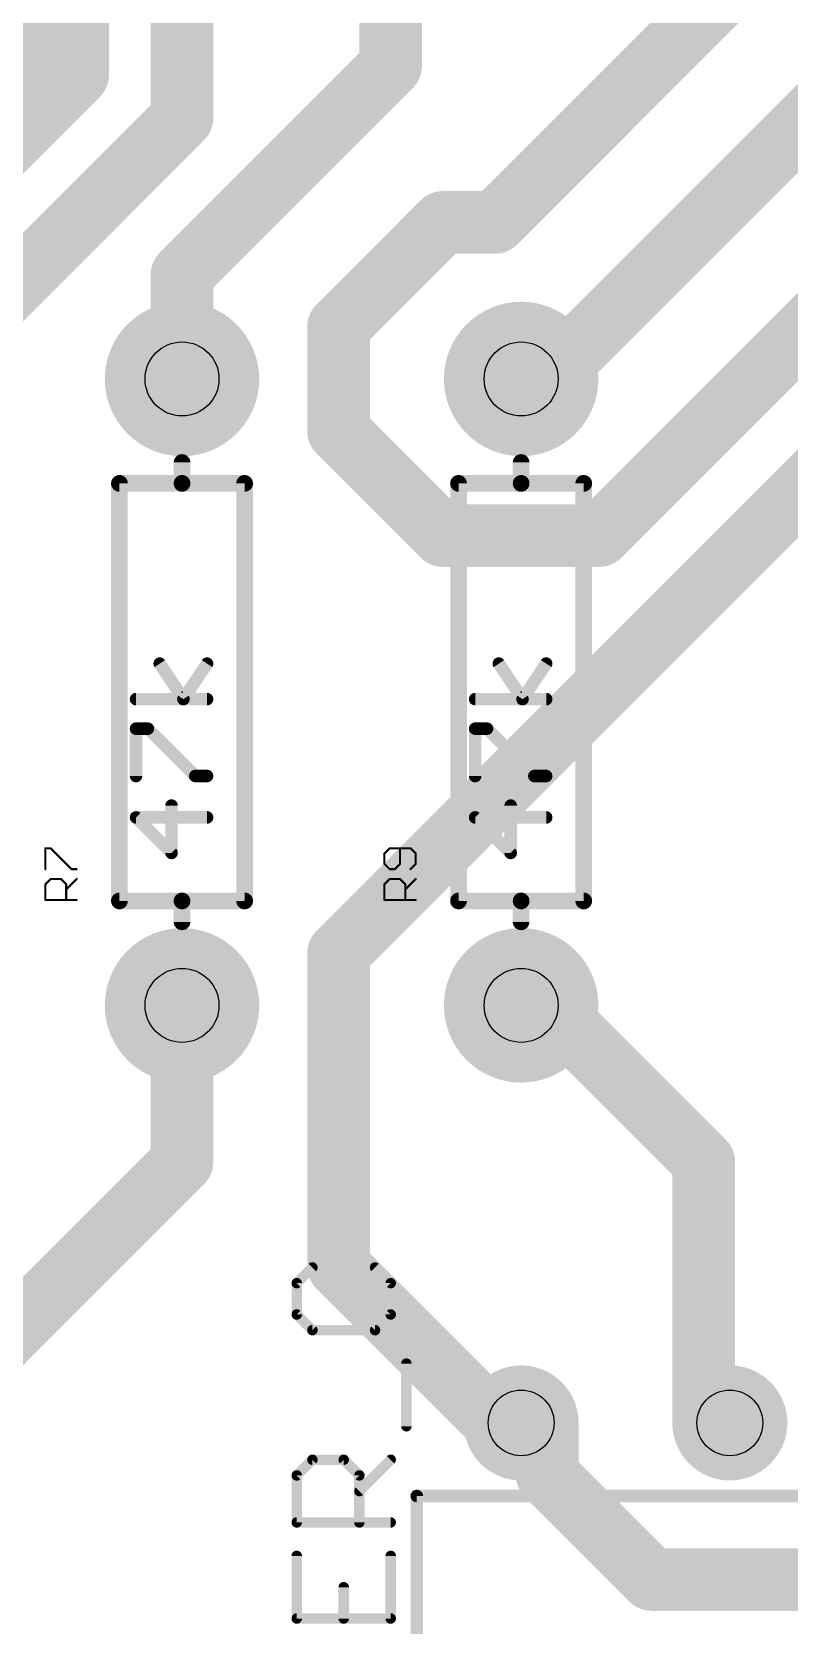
# Model space of a CAD drawing. Extents: x 0 to 88.9, y -10.5 to 54.6.
# Drawn here: x 49.61 to 58.82, y 24.85 to 44.23 of the extents above; entities that cross this region are included whole.
import ezdxf

# ---------------------------------------------------------------- set-up
doc = ezdxf.new("R2010")
doc.units = 0
for name, color, linetype in [('16', 175, 'CONTINUOUS'), ('17', 82, 'CONTINUOUS'), ('21', 253, 'CONTINUOUS'), ('23', 7, 'CONTINUOUS'), ('25', 253, 'CONTINUOUS'), ('44', 253, 'CONTINUOUS')]:
    doc.layers.add(name, color=color, linetype=linetype)

# ---------------------------------------------------------------- blocks, each defined once
blk = doc.blocks.new('ROUNDP')
at = {"const_width": 0.5}
blk.add_lwpolyline([(0, -0.25, 1), (0, 0.25, 1), (0, -0.25)], format="xyb", dxfattribs=at)

msp = doc.modelspace()

# ---------------------------------------------------------------- linework, layer by layer
at = {"layer": '16', "const_width": 0.762}
for points in [[(51.435, 43.18), (51.435, 49.53)], [(53.975, 49.53), (53.975, 43.815)], [(55.245, 41.91), (62.865, 49.53)], [(50.165, 47.3357), (50.165, 43.7061)], [(62.23, 46.355), (55.88, 40.005)], [(46.355, 44.196), (50.165, 44.196)], [(53.975, 43.815), (51.435, 41.275)], [(50.165, 43.7061), (48.1756, 41.7167)], [(46.355, 43.434), (49.8929, 43.434)], [(48.895, 40.64), (51.435, 43.18)], [(53.34, 33.02), (62.865, 42.545)], [(60.96, 42.545), (56.515, 38.1)], [(53.34, 40.64), (54.61, 41.91)], [(54.61, 41.91), (55.245, 41.91)], [(51.435, 41.275), (51.435, 40.005)], [(53.34, 39.37), (53.34, 40.64)], [(55.88, 40.005), (55.5625, 40.005)], [(54.61, 38.1), (53.34, 39.37)], [(56.515, 38.1), (54.61, 38.1)], [(53.34, 29.21), (53.34, 33.02)], [(51.435, 32.385), (51.435, 30.48)], [(55.88, 32.385), (55.5625, 32.385)], [(55.88, 32.385), (57.785, 30.48)], [(51.435, 30.48), (48.26, 27.305)], [(57.785, 30.48), (57.785, 27.305)], [(55.245, 27.305), (53.34, 29.21)], [(55.245, 27.305), (55.5625, 27.305)], [(55.88, 27.305), (55.5625, 27.305)], [(55.88, 26.67), (55.88, 27.305)], [(57.785, 27.305), (58.1025, 27.305)], [(57.15, 25.4), (55.88, 26.67)], [(69.215, 25.4), (57.15, 25.4)]]:
    msp.add_lwpolyline(points, dxfattribs=at)
at = {"layer": '16', "const_width": 0.381}
for points in [[(50.165, 44.0055, 1), (50.165, 44.3865)], [(54.1097, 43.6803, 1), (53.8403, 43.9497)], [(50.2997, 43.5713, 1), (50.0303, 43.8408)], [(53.7845, 43.815, 1), (54.1655, 43.815)], [(49.8929, 43.2435, 1), (49.8929, 43.6245)], [(49.9745, 43.7061, 1), (50.3555, 43.7061)], [(51.5697, 43.0453, 1), (51.3003, 43.3147)], [(51.2445, 43.18, 1), (51.6255, 43.18)], [(54.61, 42.1005, 1), (54.61, 41.7195)], [(54.7447, 41.7753, 1), (54.4753, 42.0447)], [(55.245, 41.7195, 1), (55.245, 42.1005)], [(55.1103, 42.0447, 1), (55.3797, 41.7753)], [(51.6255, 41.275, 1), (51.2445, 41.275)], [(51.3003, 41.4097, 1), (51.5697, 41.1403)], [(53.5305, 40.64, 1), (53.1495, 40.64)], [(53.2053, 40.7747, 1), (53.4747, 40.5053)], [(55.5625, 40.1955, 1), (55.5625, 39.8145)], [(55.7453, 40.1397, 1), (56.0147, 39.8703)], [(55.88, 39.8145, 1), (55.88, 40.1955)], [(51.2445, 40.005, 1), (51.6255, 40.005)], [(53.4747, 39.5047, 1), (53.2053, 39.2353)], [(53.1495, 39.37, 1), (53.5305, 39.37)], [(54.61, 38.2905, 1), (54.61, 37.9095)], [(54.4753, 37.9653, 1), (54.7447, 38.2347)], [(56.3803, 38.2347, 1), (56.6497, 37.9653)], [(56.515, 37.9095, 1), (56.515, 38.2905)], [(53.5305, 33.02, 1), (53.1495, 33.02)], [(53.2053, 33.1547, 1), (53.4747, 32.8853)], [(51.6255, 32.385, 1), (51.2445, 32.385)], [(55.5625, 32.5755, 1), (55.5625, 32.1945)], [(56.0147, 32.5197, 1), (55.7453, 32.2503)], [(55.88, 32.1945, 1), (55.88, 32.5755)], [(51.5697, 30.3453, 1), (51.3003, 30.6147)], [(57.9755, 30.48, 1), (57.5945, 30.48)], [(51.2445, 30.48, 1), (51.6255, 30.48)], [(57.6503, 30.3453, 1), (57.9197, 30.6147)], [(53.4747, 29.3447, 1), (53.2053, 29.0753)], [(53.1495, 29.21, 1), (53.5305, 29.21)], [(55.245, 27.4955, 1), (55.245, 27.1145)], [(55.1103, 27.1703, 1), (55.3797, 27.4397)], [(55.5625, 27.4955, 1), (55.5625, 27.1145)], [(55.5625, 27.1145, 1), (55.5625, 27.4955)], [(56.0705, 27.305, 1), (55.6895, 27.305)], [(55.88, 27.1145, 1), (55.88, 27.4955)], [(57.785, 27.4955, 1), (57.785, 27.1145)], [(58.1025, 27.1145, 1), (58.1025, 27.4955)], [(57.5945, 27.305, 1), (57.9755, 27.305)], [(56.0147, 26.8047, 1), (55.7453, 26.5353)], [(55.6895, 26.67, 1), (56.0705, 26.67)], [(57.15, 25.5905, 1), (57.15, 25.2095)], [(57.0153, 25.2653, 1), (57.2847, 25.5347)]]:
    msp.add_lwpolyline(points, format="xyb", dxfattribs=at)
at = {"layer": '21'}
for points, const_width in [([(51.435, 38.735), (51.435, 38.989)], 0.2032), ([(55.5625, 38.735), (55.5625, 38.989)], 0.2032), ([(50.673, 33.655), (50.673, 38.735)], 0.2032), ([(50.673, 38.735), (51.435, 38.735)], 0.2032), ([(51.435, 38.735), (52.197, 38.735)], 0.2032), ([(52.197, 38.735), (52.197, 33.655)], 0.2032), ([(54.8005, 33.655), (54.8005, 38.735)], 0.2032), ([(54.8005, 38.735), (55.5625, 38.735)], 0.2032), ([(55.5625, 38.735), (56.3245, 38.735)], 0.2032), ([(56.3245, 38.735), (56.3245, 33.655)], 0.2032), ([(51.4517, 36.1102), (51.1636, 36.5424)], 0.1524), ([(51.7398, 36.5424), (51.4517, 36.1102)], 0.1524), ([(55.5792, 36.1102), (55.2911, 36.5424)], 0.1524), ([(55.8673, 36.5424), (55.5792, 36.1102)], 0.1524), ([(51.7398, 36.1102), (50.8755, 36.1102)], 0.1524), ([(55.8673, 36.1102), (55.003, 36.1102)], 0.1524), ([(50.8755, 35.1747), (50.8755, 35.7509)], 0.1524), ([(50.8755, 35.7509), (51.0195, 35.7509)], 0.1524), ([(51.0195, 35.7509), (51.5957, 35.1747)], 0.1524), ([(55.003, 35.1747), (55.003, 35.7509)], 0.1524), ([(55.003, 35.7509), (55.147, 35.7509)], 0.1524), ([(55.147, 35.7509), (55.7232, 35.1747)], 0.1524), ([(51.5957, 35.1747), (51.7398, 35.1747)], 0.1524), ([(55.7232, 35.1747), (55.8673, 35.1747)], 0.1524), ([(51.3076, 34.2392), (51.3076, 34.8154)], 0.1524), ([(55.4351, 34.2392), (55.4351, 34.8154)], 0.1524), ([(51.7398, 34.6714), (50.8755, 34.6714)], 0.1524), ([(50.8755, 34.6714), (51.3076, 34.2392)], 0.1524), ([(55.8673, 34.6714), (55.003, 34.6714)], 0.1524), ([(55.003, 34.6714), (55.4351, 34.2392)], 0.1524), ([(51.435, 33.655), (50.673, 33.655)], 0.2032), ([(52.197, 33.655), (51.435, 33.655)], 0.2032), ([(51.435, 33.655), (51.435, 33.401)], 0.2032), ([(55.5625, 33.655), (54.8005, 33.655)], 0.2032), ([(56.3245, 33.655), (55.5625, 33.655)], 0.2032), ([(55.5625, 33.655), (55.5625, 33.401)], 0.2032), ([(64.4525, 26.416), (54.2925, 26.416)], 0.1524), ([(54.2925, 26.416), (54.2925, 24.511)], 0.1524)]:
    msp.add_lwpolyline(points, dxfattribs=dict(at, const_width=const_width))
for points, const_width in [([(51.4858, 38.989, 1), (51.3842, 38.989)], 0.1016), ([(55.6133, 38.989, 1), (55.5117, 38.989)], 0.1016), ([(50.7238, 38.735, 1), (50.6222, 38.735)], 0.1016), ([(50.673, 38.7858, 1), (50.673, 38.6842)], 0.1016), ([(51.435, 38.7858, 1), (51.435, 38.6842)], 0.1016), ([(51.3842, 38.735, 1), (51.4858, 38.735)], 0.1016), ([(51.435, 38.6842, 1), (51.435, 38.7858)], 0.1016), ([(52.2478, 38.735, 1), (52.1462, 38.735)], 0.1016), ([(52.197, 38.6842, 1), (52.197, 38.7858)], 0.1016), ([(54.8513, 38.735, 1), (54.7497, 38.735)], 0.1016), ([(54.8005, 38.7858, 1), (54.8005, 38.6842)], 0.1016), ([(55.5625, 38.7858, 1), (55.5625, 38.6842)], 0.1016), ([(55.5117, 38.735, 1), (55.6133, 38.735)], 0.1016), ([(55.5625, 38.6842, 1), (55.5625, 38.7858)], 0.1016), ([(56.3753, 38.735, 1), (56.2737, 38.735)], 0.1016), ([(56.3245, 38.6842, 1), (56.3245, 38.7858)], 0.1016), ([(51.1953, 36.5635, 1), (51.1319, 36.5213)], 0.0762), ([(51.7715, 36.5213, 1), (51.7081, 36.5635)], 0.0762), ([(55.3228, 36.5635, 1), (55.2594, 36.5213)], 0.0762), ([(55.899, 36.5213, 1), (55.8356, 36.5635)], 0.0762), ([(50.8755, 36.1483, 1), (50.8755, 36.0721)], 0.0762), ([(51.42, 36.1314, 1), (51.4834, 36.0891)], 0.0762), ([(51.42, 36.0891, 1), (51.4834, 36.1314)], 0.0762), ([(51.7398, 36.0721, 1), (51.7398, 36.1483)], 0.0762), ([(55.003, 36.1483, 1), (55.003, 36.0721)], 0.0762), ([(55.5475, 36.1314, 1), (55.6109, 36.0891)], 0.0762), ([(55.5475, 36.0891, 1), (55.6109, 36.1314)], 0.0762), ([(55.8673, 36.0721, 1), (55.8673, 36.1483)], 0.0762), ([(50.9136, 35.7509, 1), (50.8374, 35.7509)], 0.0762), ([(50.8755, 35.789, 1), (50.8755, 35.7128)], 0.0762), ([(51.0465, 35.7779, 1), (50.9926, 35.724)], 0.0762), ([(51.0195, 35.7128, 1), (51.0195, 35.789)], 0.0762), ([(55.0411, 35.7509, 1), (54.9649, 35.7509)], 0.0762), ([(55.003, 35.789, 1), (55.003, 35.7128)], 0.0762), ([(55.174, 35.7779, 1), (55.1201, 35.724)], 0.0762), ([(55.147, 35.7128, 1), (55.147, 35.789)], 0.0762), ([(50.8374, 35.1747, 1), (50.9136, 35.1747)], 0.0762), ([(51.5957, 35.2128, 1), (51.5957, 35.1366)], 0.0762), ([(51.5688, 35.1478, 1), (51.6227, 35.2017)], 0.0762), ([(51.7398, 35.1366, 1), (51.7398, 35.2128)], 0.0762), ([(54.9649, 35.1747, 1), (55.0411, 35.1747)], 0.0762), ([(55.7232, 35.2128, 1), (55.7232, 35.1366)], 0.0762), ([(55.6963, 35.1478, 1), (55.7502, 35.2017)], 0.0762), ([(55.8673, 35.1366, 1), (55.8673, 35.2128)], 0.0762), ([(51.3457, 34.8154, 1), (51.2695, 34.8154)], 0.0762), ([(55.4732, 34.8154, 1), (55.397, 34.8154)], 0.0762), ([(50.9024, 34.6983, 1), (50.8485, 34.6444)], 0.0762), ([(50.8755, 34.7095, 1), (50.8755, 34.6333)], 0.0762), ([(51.7398, 34.6333, 1), (51.7398, 34.7095)], 0.0762), ([(55.0299, 34.6983, 1), (54.976, 34.6444)], 0.0762), ([(55.003, 34.7095, 1), (55.003, 34.6333)], 0.0762), ([(55.8673, 34.6333, 1), (55.8673, 34.7095)], 0.0762), ([(51.2695, 34.2392, 1), (51.3457, 34.2392)], 0.0762), ([(51.2807, 34.2123, 1), (51.3346, 34.2661)], 0.0762), ([(55.397, 34.2392, 1), (55.4732, 34.2392)], 0.0762), ([(55.4082, 34.2123, 1), (55.4621, 34.2661)], 0.0762), ([(50.673, 33.7058, 1), (50.673, 33.6042)], 0.1016), ([(51.435, 33.7058, 1), (51.435, 33.6042)], 0.1016), ([(51.4858, 33.655, 1), (51.3842, 33.655)], 0.1016), ([(51.435, 33.6042, 1), (51.435, 33.7058)], 0.1016), ([(52.197, 33.6042, 1), (52.197, 33.7058)], 0.1016), ([(54.8005, 33.7058, 1), (54.8005, 33.6042)], 0.1016), ([(55.5625, 33.7058, 1), (55.5625, 33.6042)], 0.1016), ([(55.6133, 33.655, 1), (55.5117, 33.655)], 0.1016), ([(55.5625, 33.6042, 1), (55.5625, 33.7058)], 0.1016), ([(56.3245, 33.6042, 1), (56.3245, 33.7058)], 0.1016), ([(50.6222, 33.655, 1), (50.7238, 33.655)], 0.1016), ([(52.1462, 33.655, 1), (52.2478, 33.655)], 0.1016), ([(54.7497, 33.655, 1), (54.8513, 33.655)], 0.1016), ([(56.2737, 33.655, 1), (56.3753, 33.655)], 0.1016), ([(51.3842, 33.401, 1), (51.4858, 33.401)], 0.1016), ([(55.5117, 33.401, 1), (55.6133, 33.401)], 0.1016), ([(54.2925, 26.4541, 1), (54.2925, 26.3779)], 0.0762), ([(54.3306, 26.416, 1), (54.2544, 26.416)], 0.0762)]:
    msp.add_lwpolyline(points, format="xyb", dxfattribs=dict(at, const_width=const_width))
at = {"layer": '23'}
for p in [(51.435, 36.195), (55.5625, 36.195)]:
    msp.add_point(p, dxfattribs=at)
at = {"layer": '25'}
for points, const_width in [([(49.771, 34.0419), (49.771, 34.2961)], 0.0254), ([(49.771, 34.2961), (49.8345, 34.2961)], 0.0254), ([(49.8345, 34.2961), (50.0887, 34.0419)], 0.0254), ([(53.962, 34.2961), (53.8985, 34.2326)], 0.0254), ([(54.2162, 34.2961), (53.962, 34.2961)], 0.0254), ([(54.0891, 34.1055), (54.0891, 34.2961)], 0.0254), ([(54.2798, 34.2326), (54.2162, 34.2961)], 0.0254), ([(53.8985, 34.2326), (53.8985, 34.1055)], 0.0254), ([(53.8985, 34.1055), (53.962, 34.0419)], 0.0254), ([(54.0256, 34.0419), (54.0891, 34.1055)], 0.0254), ([(54.2162, 34.0419), (54.2798, 34.1055)], 0.0254), ([(54.2798, 34.1055), (54.2798, 34.2326)], 0.0254), ([(49.771, 33.8584), (49.8345, 33.9219)], 0.0254), ([(49.8345, 33.9219), (49.9616, 33.9219)], 0.0254), ([(49.9616, 33.9219), (50.0252, 33.8584)], 0.0254), ([(50.0252, 33.7948), (50.1523, 33.9219)], 0.0254), ([(50.0887, 34.0419), (50.1523, 34.0419)], 0.0254), ([(53.8985, 33.8584), (53.962, 33.9219)], 0.0254), ([(53.962, 34.0419), (54.0256, 34.0419)], 0.0254), ([(53.962, 33.9219), (54.0891, 33.9219)], 0.0254), ([(54.0891, 33.9219), (54.1527, 33.8584)], 0.0254), ([(54.1527, 33.7948), (54.2798, 33.9219)], 0.0254), ([(49.771, 33.6677), (49.771, 33.8584)], 0.0254), ([(50.0252, 33.8584), (50.0252, 33.6677)], 0.0254), ([(53.8985, 33.6677), (53.8985, 33.8584)], 0.0254), ([(54.1527, 33.8584), (54.1527, 33.6677)], 0.0254), ([(50.1523, 33.6677), (49.771, 33.6677)], 0.0254), ([(54.2798, 33.6677), (53.8985, 33.6677)], 0.0254), ([(53.0217, 29.1961), (52.831, 29.0055)], 0.127), ([(53.975, 29.0055), (53.7843, 29.1961)], 0.127), ([(52.831, 29.0055), (52.831, 28.6241)], 0.127), ([(53.975, 28.6241), (53.975, 29.0055)], 0.127), ([(52.831, 28.6241), (53.0217, 28.4335)], 0.127), ([(53.7843, 28.4335), (53.975, 28.6241)], 0.127), ([(53.0217, 28.4335), (53.7843, 28.4335)], 0.127), ([(54.1657, 27.2641), (54.1657, 28.0267)], 0.127), ([(52.831, 26.6667), (53.0217, 26.8573)], 0.127), ([(53.0217, 26.8573), (53.403, 26.8573)], 0.127), ([(53.403, 26.8573), (53.5937, 26.6667)], 0.127), ([(53.5937, 26.476), (53.975, 26.8573)], 0.127), ([(52.831, 26.0947), (52.831, 26.6667)], 0.127), ([(53.5937, 26.6667), (53.5937, 26.0947)], 0.127), ([(53.975, 26.0947), (52.831, 26.0947)], 0.127), ([(52.831, 25.6879), (52.831, 24.9253)], 0.127), ([(53.975, 24.9253), (53.975, 25.6879)], 0.127), ([(53.403, 24.9253), (53.403, 25.3066)], 0.127), ([(52.831, 24.9253), (53.975, 24.9253)], 0.127)]:
    msp.add_lwpolyline(points, dxfattribs=dict(at, const_width=const_width))
for points, const_width in [([(49.7773, 34.2961, 1), (49.7646, 34.2961)], 0.0127), ([(49.771, 34.3025, 1), (49.771, 34.2898)], 0.0127), ([(49.839, 34.3006, 1), (49.83, 34.2916)], 0.0127), ([(49.8345, 34.2898, 1), (49.8345, 34.3025)], 0.0127), ([(53.962, 34.3025, 1), (53.962, 34.2898)], 0.0127), ([(53.9665, 34.2916, 1), (53.9575, 34.3006)], 0.0127), ([(54.0955, 34.2961, 1), (54.0828, 34.2961)], 0.0127), ([(54.2207, 34.3006, 1), (54.2118, 34.2916)], 0.0127), ([(54.2162, 34.2898, 1), (54.2162, 34.3025)], 0.0127), ([(53.9048, 34.2326, 1), (53.8921, 34.2326)], 0.0127), ([(53.894, 34.2371, 1), (53.903, 34.2281)], 0.0127), ([(53.903, 34.1099, 1), (53.894, 34.101)], 0.0127), ([(54.0936, 34.101, 1), (54.0846, 34.1099)], 0.0127), ([(54.2861, 34.2326, 1), (54.2735, 34.2326)], 0.0127), ([(54.2753, 34.2281, 1), (54.2843, 34.2371)], 0.0127), ([(54.2843, 34.101, 1), (54.2753, 34.1099)], 0.0127), ([(49.7646, 34.0419, 1), (49.7773, 34.0419)], 0.0127), ([(49.8345, 33.9283, 1), (49.8345, 33.9156)], 0.0127), ([(49.839, 33.9174, 1), (49.83, 33.9264)], 0.0127), ([(49.9661, 33.9264, 1), (49.9571, 33.9174)], 0.0127), ([(49.9616, 33.9156, 1), (49.9616, 33.9283)], 0.0127), ([(50.0887, 34.0483, 1), (50.0887, 34.0356)], 0.0127), ([(50.0843, 34.0374, 1), (50.0932, 34.0464)], 0.0127), ([(50.1568, 33.9174, 1), (50.1478, 33.9264)], 0.0127), ([(50.1523, 34.0356, 1), (50.1523, 34.0483)], 0.0127), ([(53.8921, 34.1055, 1), (53.9048, 34.1055)], 0.0127), ([(53.962, 34.0483, 1), (53.962, 34.0356)], 0.0127), ([(53.962, 33.9283, 1), (53.962, 33.9156)], 0.0127), ([(53.9575, 34.0374, 1), (53.9665, 34.0464)], 0.0127), ([(53.9665, 33.9174, 1), (53.9575, 33.9264)], 0.0127), ([(54.0211, 34.0464, 1), (54.0301, 34.0374)], 0.0127), ([(54.0256, 34.0356, 1), (54.0256, 34.0483)], 0.0127), ([(54.0936, 33.9264, 1), (54.0846, 33.9174)], 0.0127), ([(54.0828, 34.1055, 1), (54.0955, 34.1055)], 0.0127), ([(54.0891, 33.9156, 1), (54.0891, 33.9283)], 0.0127), ([(54.2118, 34.0464, 1), (54.2207, 34.0374)], 0.0127), ([(54.2735, 34.1055, 1), (54.2861, 34.1055)], 0.0127), ([(54.2843, 33.9174, 1), (54.2753, 33.9264)], 0.0127), ([(49.7773, 33.8584, 1), (49.7646, 33.8584)], 0.0127), ([(49.7665, 33.8629, 1), (49.7755, 33.8539)], 0.0127), ([(50.0315, 33.8584, 1), (50.0188, 33.8584)], 0.0127), ([(50.0207, 33.7993, 1), (50.0297, 33.7903)], 0.0127), ([(50.0207, 33.8539, 1), (50.0297, 33.8629)], 0.0127), ([(53.9048, 33.8584, 1), (53.8921, 33.8584)], 0.0127), ([(53.894, 33.8629, 1), (53.903, 33.8539)], 0.0127), ([(54.159, 33.8584, 1), (54.1463, 33.8584)], 0.0127), ([(54.1482, 33.7993, 1), (54.1572, 33.7903)], 0.0127), ([(54.1482, 33.8539, 1), (54.1572, 33.8629)], 0.0127), ([(49.771, 33.6741, 1), (49.771, 33.6614)], 0.0127), ([(49.7646, 33.6677, 1), (49.7773, 33.6677)], 0.0127), ([(50.0188, 33.6677, 1), (50.0315, 33.6677)], 0.0127), ([(50.1523, 33.6614, 1), (50.1523, 33.6741)], 0.0127), ([(53.8985, 33.6741, 1), (53.8985, 33.6614)], 0.0127), ([(53.8921, 33.6677, 1), (53.9048, 33.6677)], 0.0127), ([(54.1463, 33.6677, 1), (54.159, 33.6677)], 0.0127), ([(54.2798, 33.6614, 1), (54.2798, 33.6741)], 0.0127), ([(53.0441, 29.1737, 1), (52.9992, 29.2186)], 0.0635), ([(53.8068, 29.2186, 1), (53.7619, 29.1737)], 0.0635), ([(52.8628, 29.0055, 1), (52.7993, 29.0055)], 0.0635), ([(52.8086, 29.0279, 1), (52.8535, 28.983)], 0.0635), ([(54.0068, 29.0055, 1), (53.9432, 29.0055)], 0.0635), ([(53.9525, 28.983, 1), (53.9975, 29.0279)], 0.0635), ([(52.8535, 28.6466, 1), (52.8086, 28.6017)], 0.0635), ([(53.9975, 28.6017, 1), (53.9525, 28.6466)], 0.0635), ([(52.7993, 28.6241, 1), (52.8628, 28.6241)], 0.0635), ([(53.0217, 28.4652, 1), (53.0217, 28.4017)], 0.0635), ([(53.7843, 28.4017, 1), (53.7843, 28.4652)], 0.0635), ([(53.9432, 28.6241, 1), (54.0068, 28.6241)], 0.0635), ([(52.9992, 28.411, 1), (53.0441, 28.4559)], 0.0635), ([(53.7619, 28.4559, 1), (53.8068, 28.411)], 0.0635), ([(54.1974, 28.0267, 1), (54.1339, 28.0267)], 0.0635), ([(54.1339, 27.2641, 1), (54.1974, 27.2641)], 0.0635), ([(53.0217, 26.8891, 1), (53.0217, 26.8256)], 0.0635), ([(53.0441, 26.8349, 1), (52.9992, 26.8798)], 0.0635), ([(53.4255, 26.8798, 1), (53.3806, 26.8349)], 0.0635), ([(53.403, 26.8256, 1), (53.403, 26.8891)], 0.0635), ([(53.9975, 26.8349, 1), (53.9525, 26.8798)], 0.0635), ([(52.8628, 26.6667, 1), (52.7993, 26.6667)], 0.0635), ([(52.8086, 26.6891, 1), (52.8535, 26.6442)], 0.0635), ([(53.6254, 26.6667, 1), (53.5619, 26.6667)], 0.0635), ([(53.5712, 26.6442, 1), (53.6161, 26.6891)], 0.0635), ([(53.5712, 26.4985, 1), (53.6161, 26.4536)], 0.0635), ([(52.831, 26.1264, 1), (52.831, 26.0629)], 0.0635), ([(52.7993, 26.0947, 1), (52.8628, 26.0947)], 0.0635), ([(53.5619, 26.0947, 1), (53.6254, 26.0947)], 0.0635), ([(53.975, 26.0629, 1), (53.975, 26.1264)], 0.0635), ([(52.8628, 25.6879, 1), (52.7993, 25.6879)], 0.0635), ([(54.0068, 25.6879, 1), (53.9432, 25.6879)], 0.0635), ([(53.4348, 25.3066, 1), (53.3713, 25.3066)], 0.0635), ([(52.831, 24.957, 1), (52.831, 24.8935)], 0.0635), ([(52.7993, 24.9253, 1), (52.8628, 24.9253)], 0.0635), ([(53.3713, 24.9253, 1), (53.4348, 24.9253)], 0.0635), ([(53.9432, 24.9253, 1), (54.0068, 24.9253)], 0.0635), ([(53.975, 24.8935, 1), (53.975, 24.957)], 0.0635)]:
    msp.add_lwpolyline(points, format="xyb", dxfattribs=dict(at, const_width=const_width))
at = {"layer": '44'}
for centre, radius in [((51.435, 40.005), 0.45), ((55.5625, 40.005), 0.45), ((51.435, 32.385), 0.45), ((55.5625, 32.385), 0.45), ((55.5625, 27.305), 0.4), ((58.1025, 27.305), 0.4)]:
    msp.add_circle(centre, radius, dxfattribs=at)

# ---------------------------------------------------------------- block references
at = {"layer": '17', "rotation": 90}
for p, xscale, yscale in [((51.435, 40.005), 1.8796, 1.8796), ((51.435, 40.005), 1.8796, 1.8796), ((55.5625, 40.005), 1.8796, 1.8796), ((55.5625, 40.005), 1.8796, 1.8796), ((51.435, 32.385), 1.8796, 1.8796), ((51.435, 32.385), 1.8796, 1.8796), ((55.5625, 32.385), 1.8796, 1.8796), ((55.5625, 32.385), 1.8796, 1.8796), ((55.5625, 27.305), 1.4, 1.4), ((55.5625, 27.305), 1.4, 1.4), ((58.1025, 27.305), 1.4, 1.4), ((58.1025, 27.305), 1.4, 1.4)]:
    msp.add_blockref('ROUNDP', p, dxfattribs=dict(at, xscale=xscale, yscale=yscale))

doc.saveas('drawing.dxf')
